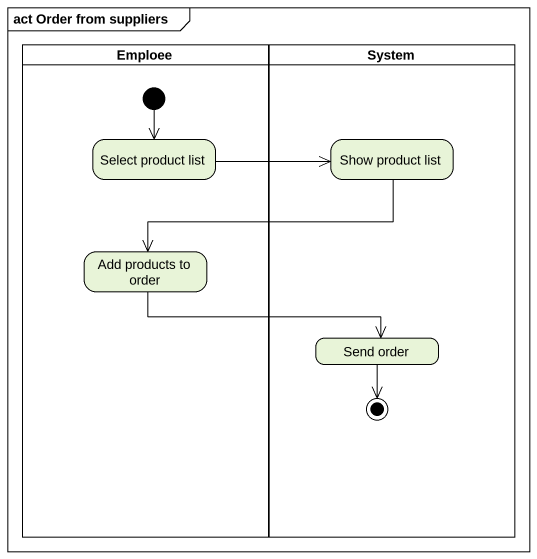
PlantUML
@startuml
mainframe act Order from suppliers
hide empty description
state Emploee <<partition>> {
  state "Select product list" as Select_product_list
  state "Add products to order" as Add_products_to_order
  [*] --> Select_product_list
}
state System <<partition>> {
  state "Show product list" as Show_product_list
  state "Send order" as Send_order
  Send_order --> [*]
}
Select_product_list -right-> Show_product_list
Show_product_list -left-> Add_products_to_order
Add_products_to_order -right-> Send_order
@enduml
